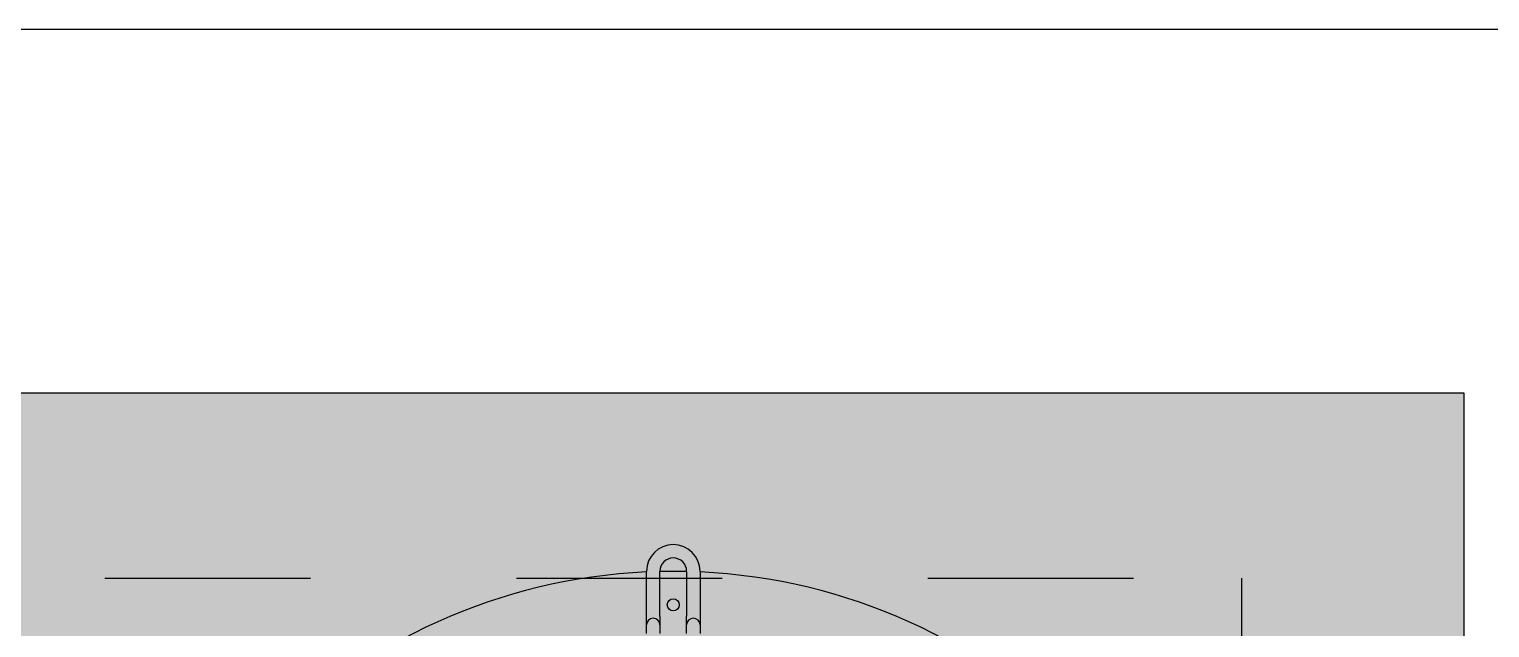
# Model space of a CAD drawing. Header units: metres. Extents: x -11 to 85, y -301 to 135.
# Drawn here: x 66.801 to 67.511, y -174.757 to -174.467 of the extents above; entities that cross this region are included whole.
import ezdxf

# ---------------------------------------------------------------- set-up
doc = ezdxf.new("R2010")
doc.units = ezdxf.units.M
doc.header["$LTSCALE"] = 0.036
doc.linetypes.add('HIDDEN', pattern=[0.375, 0.25, -0.125])
for name, color, linetype in [('elec psiktis', 170, 'Continuous'), ('elec psiktis exartimata', 170, 'Continuous'), ('fan klimatismos hatch', 21, 'Continuous'), ('mihanologika text', 20, 'Continuous')]:
    doc.layers.add(name, color=color, linetype=linetype)

# ---------------------------------------------------------------- blocks, each defined once
blk = doc.blocks.new('elec psiktis')
at = {"layer": 'fan klimatismos hatch'}
blk.add_hatch(color=256, dxfattribs=at).paths.add_polyline_path([(-3.6049, 2.2384), (-4.7844, 2.2384), (-4.7844, -0.0146), (-3.6049, -0.0146)])
at = {"layer": 'elec psiktis'}
for p, q in [((-4.7844, -0.0146), (-4.7844, 2.2384)), ((-0.0064, -0.0146), (-4.7844, -0.0146))]:
    blk.add_line(p, q, dxfattribs=at)
at = {"layer": 'elec psiktis exartimata', "linetype": 'HIDDEN'}
for p, q in [((-4.6182, 0.1237), (-4.6182, 0.9737)), ((-3.7682, 0.9737), (-3.7682, 0.1237)), ((-3.7682, 0.1237), (-4.6182, 0.1237))]:
    blk.add_line(p, q, dxfattribs=at)
at = {"layer": 'elec psiktis exartimata'}
for p, q in [((-4.2132, 0.1587), (-4.2132, 0.1652)), ((-4.2032, 0.1652), (-4.2032, 0.1587)), ((-4.1832, 0.1587), (-4.1832, 0.1652)), ((-4.1732, 0.1652), (-4.1732, 0.1587)), ((-4.2132, 0.1522), (-4.2132, 0.1587)), ((-4.2032, 0.1587), (-4.2032, 0.1522)), ((-4.1832, 0.1522), (-4.1832, 0.1587)), ((-4.1732, 0.1587), (-4.1732, 0.1522)), ((-4.2132, 0.1187), (-4.2132, 0.1522)), ((-4.2032, 0.1187), (-4.2032, 0.1522)), ((-4.1832, 0.1522), (-4.1832, 0.1187)), ((-4.1732, 0.1522), (-4.1732, 0.1187))]:
    blk.add_line(p, q, dxfattribs=at)
blk.add_circle((-4.1932, 0.1437), 0.0045, dxfattribs=at)
for centre, radius, start, end in [((-4.1932, 0.5487), 0.43, 182.6659, 267.3341), ((-4.1932, 0.5487), 0.43, 272.6659, 357.3341), ((-4.2082, 0.1587), 0.005, 180, 360), ((-4.1782, 0.1587), 0.005, 180, 360), ((-4.1932, 0.1187), 0.02, 180, 360), ((-4.1932, 0.5487), 0.43, 268.6674, 271.3326), ((-4.1932, 0.1187), 0.01, 180, 360)]:
    blk.add_arc(centre, radius, start, end, dxfattribs=at)

msp = doc.modelspace()

# ---------------------------------------------------------------- linework, layer by layer
at = {"layer": 'mihanologika text'}
msp.add_line((64.14587, -174.46666), (72.55668, -174.46666), dxfattribs=at)

# ---------------------------------------------------------------- block references
at = {"layer": 'elec psiktis', "linetype": 'Continuous', "xscale": 0.6500000000014552, "yscale": 0.6500000000014552, "zscale": 0.65, "rotation": 180}
msp.add_blockref('elec psiktis', (64.38892, -174.65282), dxfattribs=at)

doc.saveas('drawing.dxf')
